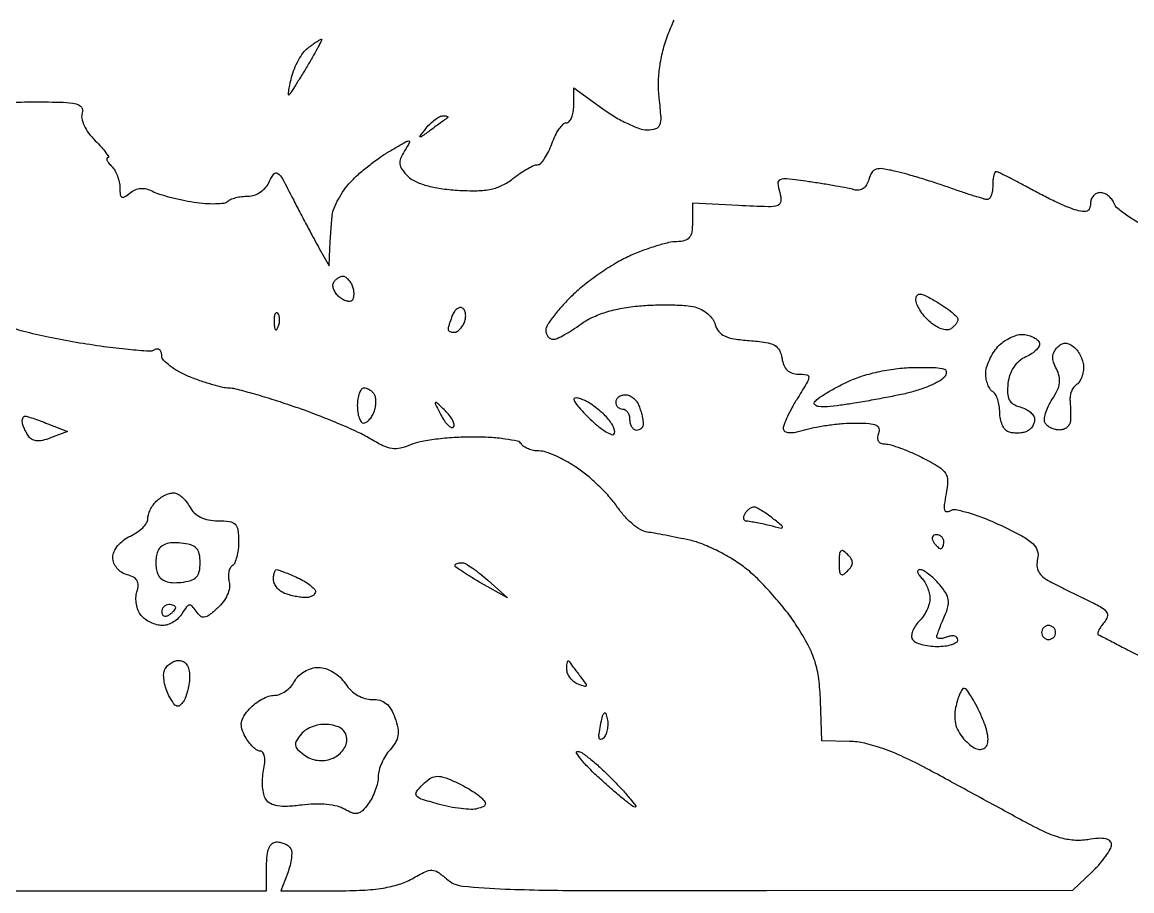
# Model space of a CAD drawing. Extents: x 0 to 102, y 0 to 135.
# Drawn here: x 51.44 to 64.88, y 0 to 10.53 of the extents above; entities that cross this region are included whole.
import ezdxf

# ---------------------------------------------------------------- set-up
doc = ezdxf.new("R2010")
doc.units = 0
doc.header["$MEASUREMENT"] = 0

msp = doc.modelspace()

# ---------------------------------------------------------------- linework, layer by layer
for points in [[(51.276015, 9.552944, -0.01132), (51.578794, 9.5598, -0.005988), (51.932047, 9.555569, -0.049186), (52.091662, 9.535959, -0.177927), (52.156529, 9.494134, -0.258628), (52.165804, 9.428202, 0.138459), (52.15965, 9.360942, 0.062272), (52.186794, 9.275709, 0.051637), (52.242312, 9.182221, 0.0366), (52.322107, 9.089802, -0.012599), (52.397615, 9.01039, -0.025749), (52.451895, 8.943748, -0.036277), (52.481575, 8.896356, -0.565211), (52.473535, 8.883, 0.353477), (52.462033, 8.873708, 0.160956), (52.464248, 8.853178, 0.064003), (52.484473, 8.820518, 0.025782), (52.51968, 8.78148, -0.065626), (52.558576, 8.730772, -0.039109), (52.591379, 8.662006, -0.038496), (52.613747, 8.587036, -0.053301), (52.6212, 8.517321, 0.026654), (52.625615, 8.434559, 0.253633), (52.645037, 8.406375, 0.267892), (52.678333, 8.408137, 0.029099), (52.742692, 8.455512, -0.069094), (52.805407, 8.494374, -0.084474), (52.872196, 8.511303, -0.081005), (52.943032, 8.505484, -0.057848), (53.017642, 8.477469, 0.041432), (53.099695, 8.443555, 0.012898), (53.227816, 8.406251, 0.012796), (53.373705, 8.371793, 0.013776), (53.517632, 8.345781, 0.018825), (53.654938, 8.330115, 0.024825), (53.780865, 8.326799, 0.023691), (53.882953, 8.334028, 0.167179), (53.927126, 8.355332, -0.100319), (53.963736, 8.379353, -0.033037), (54.025263, 8.399379, -0.031372), (54.098232, 8.413102, -0.030802), (54.172794, 8.4177, 0.083455), (54.25084, 8.430818, 0.068289), (54.326406, 8.469147, 0.066558), (54.390595, 8.527605, 0.071477), (54.435358, 8.599566, -0.062499), (54.487744, 8.687239, -0.409008), (54.533762, 8.693296, -0.107711), (54.58996, 8.62799, -0.00595), (54.716117, 8.388066, 0.002065), (54.80182, 8.221956, 0.001781), (54.893207, 8.048123, 0.001793), (54.977222, 7.891048, 0.005197), (55.036861, 7.7832), (55.156706, 7.5717), (55.165003, 7.7832, -0.005188), (55.169711, 7.87806, -0.003273), (55.177079, 7.988694, -0.003285), (55.185752, 8.09738, -0.006032), (55.194464, 8.185753, -0.067566), (55.21655, 8.273995, -0.02995), (55.267796, 8.382833, -0.028967), (55.336751, 8.493343, -0.034617), (55.414387, 8.588376, -0.024189), (55.510544, 8.681289, -0.013213), (55.636699, 8.786142, -0.013141), (55.770801, 8.886141, -0.020356), (55.892087, 8.964525, -0.00221), (56.083145, 9.076116, -0.130949), (56.121573, 9.086495, -0.57575), (56.13113, 9.070159, -0.010706), (56.068618, 8.96512, 0.0435), (56.022288, 8.874206, 0.129077), (56.013452, 8.805351, 0.125066), (56.03951, 8.739721, 0.039672), (56.108366, 8.658977, 0.090318), (56.197204, 8.597512, 0.03752), (56.334788, 8.547274, 0.032116), (56.5083, 8.510131, 0.021678), (56.709715, 8.489245, 0.018172), (56.948747, 8.483594, 0.048401), (57.118186, 8.50221, 0.062645), (57.253984, 8.548919, 0.052575), (57.382947, 8.630036, -0.017484), (57.471063, 8.694492, -0.020643), (57.558827, 8.748943, -0.019998), (57.635708, 8.788387, -0.10894), (57.681118, 8.7984, 0.204311), (57.719317, 8.814689, 0.041878), (57.766524, 8.872954, 0.037809), (57.813689, 8.955014, 0.027668), (57.853723, 9.0522, -0.029269), (57.894118, 9.149378, -0.039463), (57.942353, 9.231446, -0.044284), (57.991056, 9.289416, -0.198429), (58.031199, 9.306, 0.21881), (58.065256, 9.321653, 0.078087), (58.094056, 9.368284, 0.059373), (58.113683, 9.436845, 0.040073), (58.1202, 9.518031), (58.1202, 9.730061), (58.471293, 9.475731, 0.022945), (58.61954, 9.378386, 0.023662), (58.7746, 9.29611, 0.024226), (58.915135, 9.238001, 0.08612), (59.010801, 9.2214, 0.069319), (59.114552, 9.235853, 0.236787), (59.163341, 9.280567, 0.108936), (59.177149, 9.373866, 0.010539), (59.156194, 9.603093, -0.031732), (59.14691, 9.793175, -0.030206), (59.161414, 9.9861, -0.029599), (59.199568, 10.179669, -0.027761), (59.260925, 10.371674, -0.014933), (59.335401, 10.550475, -0.064411)], [(64.987483, 8.081247, -0.022434), (64.832389, 8.177018, -0.021564), (64.711612, 8.267163, -0.130761), (64.666236, 8.329863, 0.072445), (64.638339, 8.379613, 0.063942), (64.596349, 8.421772, 0.066862), (64.547233, 8.450298, 0.098477), (64.498449, 8.46, 0.11175), (64.453492, 8.449825, 0.100103), (64.415218, 8.421048, 0.094513), (64.389542, 8.378029, 0.087631), (64.3806, 8.327399, -0.09194), (64.369665, 8.268435, -0.211743), (64.338483, 8.237169, -0.135912), (64.282402, 8.231584, -0.032301), (64.19025, 8.253696, -0.026669), (64.093063, 8.289547, -0.008024), (63.949316, 8.35422, -0.008017), (63.790116, 8.432078, -0.008622), (63.637348, 8.513197, 0.004278), (63.495575, 8.590064, 0.006315), (63.369752, 8.654873, 0.003155), (63.262331, 8.707653, 0.113075), (63.235498, 8.7138, 0.305186), (63.220251, 8.703538, 0.039459), (63.207744, 8.664097, 0.035169), (63.199042, 8.609448, 0.021903), (63.1962, 8.5446, -0.03571), (63.191572, 8.479884, -0.054654), (63.177562, 8.425464, -0.072148), (63.157066, 8.388409, -0.239668), (63.13275, 8.376631, -0.065831), (63.091469, 8.382907, -0.004357), (62.976108, 8.417465, -0.006241), (62.839045, 8.461711, -0.004622), (62.6886, 8.513913, 0.006671), (62.522034, 8.570944, 0.004914), (62.336121, 8.629824, 0.004967), (62.15919, 8.682036, 0.01105), (62.023271, 8.717455, 0.019002), (61.865725, 8.748543, 0.111855), (61.782219, 8.743027, 0.185816), (61.730964, 8.70356, 0.072976), (61.695533, 8.620101, -0.067265), (61.668289, 8.553842, -0.110735), (61.627394, 8.509502, -0.124196), (61.575127, 8.489943, -0.098556), (61.514863, 8.495109, 0.021873), (61.436804, 8.514066, 0.004455), (61.296967, 8.540323, 0.004687), (61.133716, 8.567896, 0.004381), (60.966263, 8.593065, 0.006211), (60.702293, 8.627039, 0.117796), (60.620191, 8.617229, 0.341344), (60.592329, 8.572737, 0.052277), (60.614819, 8.463406, -0.084687), (60.629756, 8.356138, -0.317964), (60.591065, 8.304852, -0.08561), (60.477822, 8.289129, -0.004645), (60.116229, 8.304372), (59.558045, 8.3331), (59.558223, 8.10045, -0.036821), (59.549622, 7.982593, -0.134533), (59.519757, 7.91461, -0.161374), (59.46308, 7.878327, -0.059991), (59.36805, 7.865942, 0.055484), (59.269755, 7.854028, 0.016007), (59.121785, 7.814113, 0.01589), (58.956718, 7.758077, 0.016311), (58.797, 7.692113, 0.028407), (58.628245, 7.604025, 0.01629), (58.434938, 7.479996, 0.016237), (58.248154, 7.342226, 0.025922), (58.09905, 7.211502, 0.016425), (57.977566, 7.085288, 0.02117), (57.874992, 6.961291, 0.019533), (57.799372, 6.853032, 0.143643), (57.7818, 6.793131, 0.078734), (57.788442, 6.751214, 0.090695), (57.807658, 6.715633, 0.100779), (57.836254, 6.691846, 0.123867), (57.869826, 6.6834, 0.107579), (57.918378, 6.693969, 0.017683), (58.004772, 6.737207, 0.018742), (58.104296, 6.796443, 0.015573), (58.205605, 6.866572, -0.050738), (58.340608, 6.946628, -0.033004), (58.509936, 7.011891, -0.030065), (58.704899, 7.05997, -0.024738), (58.917372, 7.088224, -0.013006), (59.11008, 7.099168, -0.012553), (59.305388, 7.100265, -0.01257), (59.477298, 7.092587, -0.044062), (59.586684, 7.075177, -0.063501), (59.668404, 7.043223, -0.05429), (59.744336, 6.990375, -0.056799), (59.803471, 6.925716, -0.093157), (59.83508, 6.858845, 0.11019), (59.876398, 6.778555, 0.110785), (59.947855, 6.723627, 0.069958), (60.063503, 6.688486, 0.020922), (60.247039, 6.667569, -0.018069), (60.44587, 6.646058, -0.089525), (60.552161, 6.610542, -0.149576), (60.611366, 6.549825, -0.083887), (60.642934, 6.45075, 0.06309), (60.6655, 6.368281, 0.102884), (60.706195, 6.308561, 0.110709), (60.764902, 6.272802, 0.081822), (60.840184, 6.2604, -0.035237), (60.941856, 6.253226, -0.379419), (60.96648, 6.224265, -0.129079), (60.950228, 6.167184, -0.004862), (60.8343, 5.975464, 0.012929), (60.766875, 5.859784, 0.015656), (60.709929, 5.747832, 0.01432), (60.668057, 5.651652, 0.095784), (60.6582, 5.60067, 0.259981), (60.677028, 5.566907, 0.128889), (60.725411, 5.552098, 0.061458), (60.808923, 5.558969, 0.018612), (60.932591, 5.589506, -0.024303), (61.06115, 5.619702, -0.012992), (61.222396, 5.645084, -0.012906), (61.388707, 5.662499, -0.019634), (61.533843, 5.6682, -0.015662), (61.69913, 5.663021, -0.091595), (61.783134, 5.64199, -0.231185), (61.81603, 5.602002, -0.151244), (61.812006, 5.5413, 0.075903), (61.800556, 5.488839, 0.156188), (61.810703, 5.448511, 0.166478), (61.841691, 5.423221, 0.088875), (61.890925, 5.4144, -0.073392), (61.960597, 5.404118, -0.015063), (62.078813, 5.364527, -0.015551), (62.214568, 5.309613, -0.014066), (62.351339, 5.244619, -0.01767), (62.545008, 5.13703, -0.115115), (62.62432, 5.059872, -0.153747), (62.649704, 4.966272, -0.039301), (62.630863, 4.808464, 0.014323), (62.608907, 4.679595, 0.096254), (62.612252, 4.6151, 0.333571), (62.63743, 4.594608, 0.149291), (62.681181, 4.606115, -0.187745), (62.749072, 4.618638, -0.022703), (62.899617, 4.582727, -0.024162), (63.083114, 4.520311, -0.0168), (63.283935, 4.433079, -0.011107), (63.549554, 4.299623, -0.061378), (63.680423, 4.208075, -0.131205), (63.736232, 4.122308, -0.14113), (63.739775, 4.02266, 0.07625), (63.731914, 3.938077, 0.111121), (63.752593, 3.866401, 0.098077), (63.80461, 3.804359, 0.049374), (63.890477, 3.748241, 0.003257), (63.984626, 3.69998, 0.001417), (64.110326, 3.637022, 0.001402), (64.244302, 3.570861, 0.001866), (64.366442, 3.511535, -0.016919), (64.514987, 3.433772, -0.114132), (64.575749, 3.377913, -0.234112), (64.583734, 3.321337, -0.093516), (64.544736, 3.250999, 0.022138), (64.50739, 3.201714, 0.037587), (64.481289, 3.157071, 0.045851), (64.468031, 3.122089, 0.339894), (64.474294, 3.106617, 0.012147), (64.499392, 3.092692, 0.0002), (64.641424, 3.01841, 0.000518), (64.806772, 2.932237, 0.000344), (64.996619, 2.833712, -0.018723)], [(49.666928, 0.003825, 0.001107), (51.3945, 0), (54.3978, 0), (54.3978, 0.2961, -0.026079), (54.404732, 0.428923, -0.071689), (54.427658, 0.519679, -0.120165), (54.466242, 0.572627, -0.177291), (54.519707, 0.5922, -0.057092), (54.569891, 0.586451, -0.050055), (54.619874, 0.569434, -0.05282), (54.66227, 0.544382, -0.094774), (54.689512, 0.514699, -0.133964), (54.702572, 0.470489, -0.034828), (54.698926, 0.395751, -0.032853), (54.682586, 0.307972, -0.028405), (54.654299, 0.218599), (54.571188, 0), (55.239038, 0, 0.01246), (55.56277, 0.008068, 0.026776), (55.810984, 0.033819, 0.034685), (56.005599, 0.078619, 0.056416), (56.161064, 0.145877, -0.015655), (56.319258, 0.230198, -0.11572), (56.401943, 0.249383, -0.151544), (56.47406, 0.22682, -0.032898), (56.577546, 0.144868, 0.159911), (56.774324, 0.057363, 0.016163), (57.292379, 0.021577, 0.00864), (58.217682, 0.003658, 0.000843), (60.453789, 0.002767), (64.167725, 0.007553), (64.401062, 0.231104, 0.021706), (64.490389, 0.324448, 0.025892), (64.565857, 0.420053, 0.026041), (64.620065, 0.505679, 0.128785), (64.6344, 0.560409, 0.210709), (64.615218, 0.603906, 0.134844), (64.565251, 0.629416, 0.069665), (64.478266, 0.635066, 0.021663), (64.347903, 0.61967, -0.058883), (64.179329, 0.612376, -0.054671), (64.009231, 0.643965, -0.038916), (63.805415, 0.723169, -0.013284), (63.523053, 0.868382, 0.000537), (63.274297, 1.004439, 0.000293), (62.968883, 1.170827, 0.000292), (62.658346, 1.339533, 0.000465), (62.3925, 1.48344, 0.015855), (62.116608, 1.621339, 0.023321), (61.865483, 1.72315, 0.026954), (61.644547, 1.787794, 0.051971), (61.4619, 1.811097), (61.1235, 1.8189), (61.108811, 2.30471, 0.023694), (61.088255, 2.569057, 0.045286), (61.042755, 2.77692, 0.04473), (60.96014, 2.974854, 0.02254), (60.823276, 3.208508, 0.02241), (60.694865, 3.388467, 0.014776), (60.532206, 3.5839, 0.014879), (60.362376, 3.76495, 0.027672), (60.212738, 3.899479, 0.03047), (60.05728, 4.009531, 0.021524), (59.870701, 4.114402, 0.021812), (59.682956, 4.199464, 0.042129), (59.525373, 4.247793, 0.003194), (59.379855, 4.27835, 0.002954), (59.230126, 4.307874, 0.002948), (59.096506, 4.332587, 0.009862), (59.0085, 4.346543, -0.10302), (58.930697, 4.374315, -0.037112), (58.834728, 4.44317, -0.034905), (58.737726, 4.536543, -0.034787), (58.654537, 4.642601, 0.032323), (58.561828, 4.762003, 0.017793), (58.434324, 4.896041, 0.017675), (58.294769, 5.023325, 0.026974), (58.16433, 5.12252, 0.021932), (58.035614, 5.201857, 0.02248), (57.901478, 5.268911, 0.022932), (57.78029, 5.316301, 0.081907), (57.698436, 5.3298, -0.047921), (57.633182, 5.336068, -0.046775), (57.569759, 5.354651, -0.050637), (57.517269, 5.381958, -0.109521), (57.4857, 5.4144, 0.204227), (57.438606, 5.447618, 0.017436), (57.289876, 5.474149, 0.020838), (57.103515, 5.492845, 0.01458), (56.892488, 5.499, 0.015751), (56.670048, 5.491991, 0.015856), (56.448989, 5.470992, 0.015869), (56.257881, 5.440514, 0.059479), (56.142302, 5.403655, -0.050739), (56.021894, 5.362932, -0.094395), (55.919273, 5.359183, -0.075197), (55.80741, 5.394011, -0.023184), (55.651871, 5.478639, 0.02812), (55.500925, 5.55885, 0.008442), (55.262735, 5.663887, 0.008434), (54.990972, 5.772931, 0.009052), (54.72199, 5.870084, 0.005732), (54.463902, 5.954765, 0.007406), (54.225025, 6.026247, 0.00578), (54.024003, 6.08067, 0.063292), (53.941152, 6.0912, -0.05764), (53.869089, 6.099535, -0.012567), (53.747929, 6.131175, -0.012934), (53.608814, 6.175191, -0.012077), (53.468912, 6.227286, -0.02905), (53.338693, 6.288383, -0.038435), (53.228708, 6.359442, -0.042624), (53.150939, 6.429833, -0.189718), (53.1288, 6.486079, 0.075785), (53.122262, 6.528965, 0.152929), (53.102981, 6.556784, 0.186878), (53.074341, 6.565384, 0.119516), (53.040907, 6.554465, -0.157045), (52.974651, 6.538108, -0.006358), (52.725472, 6.558646, -0.010599), (52.427363, 6.593427, -0.007256), (52.090509, 6.644977, -0.009735), (51.753848, 6.708273, -0.013641), (51.456117, 6.778798, -0.009913), (51.213616, 6.84845, -0.150137)]]:
    msp.add_lwpolyline(points, format="xyb")
for points in [[(55.06035, 10.318509, -0.58692), (55.066014, 10.310317, -0.00522), (55.024115, 10.227217, -0.010255), (54.968796, 10.125461, -0.005745), (54.897609, 10.00395, -0.001961), (54.822015, 9.87936, -0.002662), (54.752732, 9.767518, -0.001774), (54.693764, 9.674184, -0.029749), (54.672332, 9.644573, -0.701393), (54.663905, 9.64754, -0.035981), (54.666539, 9.689324, -0.018989), (54.679143, 9.761505, -0.008333), (54.701037, 9.856073, -0.035199), (54.735088, 9.960733, -0.030055), (54.785038, 10.065471, -0.031175), (54.842342, 10.155381, -0.07151), (54.898263, 10.212759, -0.0082), (54.951649, 10.252431, -0.01115), (55.001166, 10.286336, -0.008216), (55.043311, 10.312855, -0.112873)], [(56.537259, 9.3906, -0.025033), (56.568988, 9.38901, -0.081051), (56.589295, 9.383568, -0.280207), (56.594768, 9.375581, -0.262974), (56.59035, 9.366661, 0.006866), (56.568285, 9.35123, 0.000676), (56.515752, 9.313296, 0.000854), (56.453271, 9.267889, 0.000677), (56.3859, 9.218611, -0.001613), (56.274758, 9.137637, -0.268706), (56.260388, 9.136174, -0.484056), (56.257892, 9.146132, -0.002253), (56.332809, 9.24255, -0.033687), (56.383758, 9.299206, -0.036088), (56.440761, 9.34711, -0.038743), (56.495347, 9.380524, -0.118513)], [(55.324342, 7.4448, 0.089674), (55.29393, 7.439301, 0.053227), (55.260893, 7.422765, 0.051027), (55.230392, 7.39848, 0.060786), (55.207424, 7.369786, 0.151284), (55.198185, 7.334092, 0.08209), (55.207759, 7.289355, 0.069105), (55.234051, 7.242638, 0.056927), (55.273665, 7.20132, 0.045707), (55.320432, 7.16923, 0.062008), (55.367831, 7.149959, 0.077792), (55.408693, 7.145568, 0.186407), (55.436105, 7.157705, 0.133362), (55.45194, 7.185346, 0.057431), (55.45793, 7.22775, 0.051165), (55.454141, 7.277097, 0.046917), (55.44042, 7.326171, 0.048257), (55.417776, 7.37155, 0.053863), (55.387544, 7.409953, 0.061174), (55.354677, 7.43621, 0.138851)], [(62.5194, 7.135243, -0.016704), (62.616618, 7.073344, -0.023473), (62.698646, 7.011333, -0.021071), (62.759863, 6.955841, -0.200701), (62.7732, 6.923952, -0.114912), (62.766794, 6.896447, -0.049516), (62.746783, 6.864285, -0.045456), (62.717674, 6.832812, -0.045025), (62.683269, 6.807005, -0.164879), (62.637021, 6.796335, -0.062631), (62.571619, 6.811315, -0.05325), (62.498814, 6.847083, -0.043153), (62.429469, 6.899724, -0.035826), (62.366763, 6.965225, -0.035342), (62.313737, 7.039291, -0.037555), (62.276938, 7.11074, -0.100468), (62.2656, 7.166595, -0.150099), (62.280474, 7.215027, -0.281544), (62.316464, 7.231357, -0.090453), (62.386129, 7.209553, -0.012456)], [(54.533513, 6.998887, 0.296942), (54.514997, 7.002797, 0.208169), (54.499376, 6.987354, 0.077125), (54.490009, 6.946747, 0.028489), (54.489079, 6.88785, 0.018894), (54.494074, 6.824711, 0.168741), (54.50603, 6.800028, 0.470617), (54.521448, 6.801487, 0.054073), (54.540191, 6.836737, 0.051402), (54.553392, 6.883003, 0.05415), (54.556558, 6.930172, 0.060344), (54.549861, 6.971229, 0.126455)], [(56.77177, 7.060905, 0.178492), (56.740309, 7.067292, 0.118453), (56.705862, 7.053183, 0.087957), (56.673465, 7.019823, 0.057286), (56.648565, 6.972095, 0.008128), (56.628974, 6.918451, 0.009863), (56.61243, 6.867535, 0.008608), (56.600142, 6.824355, 0.065096), (56.5974, 6.803381, 0.2014), (56.603076, 6.789861, 0.084664), (56.619592, 6.778393, 0.064741), (56.64403, 6.770601, 0.044875), (56.672949, 6.768, 0.136521), (56.705355, 6.777016, 0.061742), (56.740304, 6.804481, 0.054508), (56.772321, 6.844686, 0.049338), (56.796154, 6.892191, 0.059372), (56.809008, 6.942996, 0.068289), (56.808649, 6.992979, 0.079038), (56.795725, 7.03457, 0.140461)], [(63.570273, 6.741783, -0.046708), (63.634547, 6.729292, -0.051153), (63.693344, 6.705293, -0.057491), (63.738481, 6.674108, -0.134314), (63.760941, 6.640148, -0.201417), (63.757816, 6.601284, -0.072046), (63.724774, 6.555155, -0.057158), (63.669291, 6.509253, -0.040913), (63.598367, 6.470948, 0.073039), (63.5167, 6.419833, 0.067943), (63.450852, 6.346261, 0.064558), (63.404551, 6.254073, 0.055665), (63.380324, 6.148358, 0.036764), (63.375461, 6.028604, 0.11208), (63.395953, 5.950358, 0.139389), (63.444873, 5.898511, 0.070532), (63.528374, 5.863541, -0.054231), (63.595466, 5.83797, -0.061953), (63.652268, 5.799422, -0.071522), (63.690818, 5.754391, -0.14225), (63.7038, 5.709684, -0.088797), (63.69589, 5.665498, -0.067547), (63.672736, 5.621998, -0.066757), (63.638473, 5.585758, -0.082117), (63.59805, 5.562813, -0.052198), (63.549842, 5.550602, -0.033595), (63.4923, 5.546184, -0.033616), (63.434756, 5.549511, -0.052716), (63.38655, 5.560812, -0.140891), (63.34604, 5.589462, -0.063729), (63.311864, 5.645455, -0.055779), (63.288643, 5.718125, -0.0495), (63.2808, 5.797157, 0.038918), (63.27455, 5.877339, 0.042177), (63.255949, 5.953383, 0.046287), (63.228715, 6.01491, 0.127689), (63.1962, 6.0489, -0.111412), (63.163751, 6.080712, -0.050262), (63.136451, 6.134063, -0.046318), (63.117867, 6.198702, -0.046881), (63.1116, 6.265393, -0.070454), (63.122181, 6.340115, -0.035579), (63.15509, 6.429578, -0.034464), (63.202983, 6.518829, -0.043156), (63.25965, 6.593733, -0.052882), (63.328322, 6.655338, -0.045223), (63.411966, 6.704927, -0.047436), (63.497247, 6.736055, -0.088676)], [(64.184007, 6.586428, -0.068588), (64.226888, 6.539571, -0.044566), (64.263102, 6.475592, -0.044191), (64.287763, 6.405358, -0.062419), (64.296, 6.339634, -0.052099), (64.289427, 6.276721, -0.048431), (64.26996, 6.214885, -0.051865), (64.241324, 6.163136, -0.102398), (64.207352, 6.130998, 0.103752), (64.174434, 6.09969, 0.059505), (64.148795, 6.051016, 0.055675), (64.133815, 5.993483, 0.060393), (64.132494, 5.935655, -0.011814), (64.137067, 5.874113, -0.008528), (64.139372, 5.805324, -0.008621), (64.139319, 5.739824, -0.018456), (64.136542, 5.68935, -0.110442), (64.12353, 5.648987, -0.090802), (64.093852, 5.614664, -0.085694), (64.052191, 5.591592, -0.083894), (64.004893, 5.5836, -0.060276), (63.954493, 5.589698, -0.050904), (63.903871, 5.607749, -0.053184), (63.860562, 5.634333, -0.090353), (63.832177, 5.66581, -0.166223), (63.821766, 5.71148, -0.045379), (63.836369, 5.785035, -0.040652), (63.869313, 5.870492, -0.032721), (63.917797, 5.956237, 0.034715), (63.978217, 6.064092, 0.077041), (64.004859, 6.154207, 0.091151), (64.000812, 6.238233, 0.065462), (63.967572, 6.326367, -0.043545), (63.933665, 6.405599, -0.088192), (63.924137, 6.472538, -0.105183), (63.938652, 6.530809, -0.083109), (63.976467, 6.583827, -0.063987), (64.027377, 6.623143, -0.130042), (64.075747, 6.636591, -0.12296), (64.126284, 6.624643, -0.054022)], [(62.254809, 6.341911, -0.007367), (62.504349, 6.33993, -0.073586), (62.607008, 6.322353, -0.338904), (62.633124, 6.284244, -0.161383), (62.610169, 6.225533, -0.097931), (62.546604, 6.173832, -0.023657), (62.423332, 6.115755, -0.023378), (62.272864, 6.061471, -0.021339), (62.11336, 6.019583, -0.005737), (61.93453, 5.982835, -0.003622), (61.725066, 5.943862, -0.003636), (61.518598, 5.90854, -0.006681), (61.349924, 5.883255, -0.01396), (61.19273, 5.866288, -0.049027), (61.091075, 5.868156, -0.135243), (61.043451, 5.887465, -0.385079), (61.037521, 5.919768, -0.101556), (61.077962, 5.962661, -0.014482), (61.179409, 6.029623, -0.015974), (61.305875, 6.102456, -0.013013), (61.445597, 6.172474, -0.035008), (61.619836, 6.239761, -0.02304), (61.828025, 6.29347, -0.022552), (62.047121, 6.329121, -0.02736)], [(55.577207, 6.0912, 0.236101), (55.546691, 6.07594, 0.070965), (55.520985, 6.029072, 0.054247), (55.50341, 5.960703, 0.035819), (55.4976, 5.8797, 0.033947), (55.503107, 5.798688, 0.051882), (55.519792, 5.730328, 0.06743), (55.54416, 5.683263, 0.244294), (55.573149, 5.6682, 0.14484), (55.605828, 5.677869, 0.059609), (55.64167, 5.70772, 0.052194), (55.67498, 5.751265, 0.045603), (55.700323, 5.802734, 0.044889), (55.716557, 5.8599, 0.041972), (55.722811, 5.920358, 0.044764), (55.718956, 5.975119, 0.098775), (55.704382, 6.014234, 0.066254), (55.680285, 6.043677, 0.052137), (55.647403, 6.068591, 0.053446), (55.611178, 6.085532, 0.082851)], [(56.561332, 5.818264, 0.002294), (56.45817, 5.915896, 0.404836), (56.44441, 5.915675, 0.323466), (56.441931, 5.900284, 0.001975), (56.509772, 5.766704, 0.029819), (56.552334, 5.69464, 0.05386), (56.596487, 5.642298, 0.082345), (56.635351, 5.615816, 0.314606), (56.662669, 5.620669, 0.253633), (56.671619, 5.650813, 0.066521), (56.654169, 5.699981, 0.05091), (56.616151, 5.758569, 0.032763)], [(58.275208, 5.929595, 0.027095), (58.215722, 5.957398, 0.053902), (58.165734, 5.971521, 0.093776), (58.132424, 5.970876, 0.354983), (58.1202, 5.955828, 0.162379), (58.130958, 5.923575, 0.014411), (58.185094, 5.855624, 0.017637), (58.256497, 5.776921, 0.012828), (58.341114, 5.694366, 0.019852), (58.429034, 5.619146, 0.031714), (58.510337, 5.562972, 0.033259), (58.576807, 5.528813, 0.307587), (58.60697, 5.53457, 0.225716), (58.616439, 5.56122, 0.062859), (58.606148, 5.605544, 0.050276), (58.580226, 5.658641, 0.034539), (58.541063, 5.713074, 0.030469), (58.487404, 5.770255, 0.018191), (58.417244, 5.831772, 0.018177), (58.342624, 5.888161, 0.029854)], [(58.745649, 6.0066, 0.070083), (58.700609, 6.000256, 0.085896), (58.662418, 5.981749, 0.100138), (58.636884, 5.954261, 0.138107), (58.6278, 5.922, 0.099038), (58.634259, 5.889713, 0.097945), (58.652651, 5.862251, 0.097945), (58.680113, 5.843859, 0.099038), (58.7124, 5.8374, -0.148195), (58.744663, 5.827623, -0.098894), (58.772149, 5.800123, -0.082425), (58.790681, 5.759014, -0.064853), (58.797, 5.7105, 0.064853), (58.803319, 5.661986, 0.082425), (58.821851, 5.620877, 0.098894), (58.849337, 5.593377, 0.148195), (58.8816, 5.5836, 0.090658), (58.913898, 5.589505, 0.095575), (58.941349, 5.606419, 0.099646), (58.959717, 5.631644, 0.108102), (58.9662, 5.661281, 0.04425), (58.962748, 5.700209, 0.015326), (58.951116, 5.755452, 0.015089), (58.934507, 5.815849, 0.016969), (58.914849, 5.872781, 0.070559), (58.886414, 5.92394, 0.063449), (58.843964, 5.967291, 0.066819), (58.794538, 5.996632, 0.100912)], [(51.473593, 5.7528, -0.077502), (51.497804, 5.749024, -0.004448), (51.569536, 5.725389, -0.006697), (51.654635, 5.695232, -0.004864), (51.748543, 5.659488), (51.9867, 5.566175), (51.781828, 5.487642, -0.033443), (51.683075, 5.457181, -0.085464), (51.608598, 5.452571, -0.118879), (51.55202, 5.472926, -0.106239), (51.508174, 5.517504, -0.022769), (51.481751, 5.563662, -0.021796), (51.459215, 5.612697, -0.022337), (51.443182, 5.657659, -0.069477), (51.438095, 5.68935, -0.056128), (51.440328, 5.713621, -0.076702), (51.447988, 5.734162, -0.097024), (51.459659, 5.74792, -0.170073)], [(53.269643, 4.8222, -0.125058), (53.317157, 4.810127, -0.052695), (53.371815, 4.772498, -0.047675), (53.424634, 4.71773, -0.045183), (53.4672, 4.653, 0.079252), (53.522525, 4.580158, 0.075869), (53.598534, 4.526853, 0.068003), (53.694497, 4.494587, 0.047175), (53.808577, 4.4838, -0.031475), (53.94861, 4.474976, -0.165359), (54.016929, 4.44167, -0.166752), (54.050469, 4.373798, -0.032138), (54.0594, 4.234993, -0.028508), (54.053767, 4.13627, -0.034829), (54.036882, 4.045356, -0.037368), (54.012352, 3.973261, -0.15486), (53.982742, 3.938809, 0.141901), (53.956297, 3.909571, 0.067301), (53.940225, 3.860906, 0.058578), (53.936206, 3.801524, 0.051625), (53.945648, 3.740139, -0.109171), (53.948371, 3.669091, -0.060191), (53.92261, 3.585642, -0.054201), (53.873274, 3.501044, -0.049786), (53.805641, 3.426337, -0.018791), (53.703552, 3.3407, -0.128686), (53.643741, 3.315098, -0.220199), (53.595758, 3.329156, -0.068118), (53.545087, 3.387364, 0.035949), (53.497558, 3.44961, 0.253077), (53.462981, 3.462273, 0.202651), (53.428074, 3.441131, 0.023446), (53.376848, 3.36285, -0.068718), (53.332002, 3.306219, -0.053692), (53.269799, 3.25829, -0.054848), (53.200569, 3.225728, -0.082703), (53.134955, 3.2148, -0.067236), (53.068276, 3.223807, -0.04452), (52.995795, 3.250884, -0.044304), (52.928759, 3.290618, -0.063703), (52.878369, 3.33764, -0.077564), (52.843164, 3.396652, -0.05225), (52.821544, 3.472211, -0.051587), (52.815862, 3.551889, -0.068971), (52.828083, 3.623253, 0.063298), (52.84238, 3.70142, 0.145561), (52.828613, 3.759019, 0.140933), (52.785161, 3.800906, 0.057882), (52.708172, 3.830892, -0.079679), (52.64107, 3.860441, -0.077206), (52.585741, 3.90975, -0.07952), (52.549231, 3.972055, -0.093104), (52.5366, 4.0393, -0.10736), (52.551954, 4.109985, -0.063904), (52.597565, 4.183478, -0.058416), (52.665776, 4.249756, -0.05676), (52.7481, 4.299207, 0.04062), (52.829027, 4.344338, 0.046915), (52.897472, 4.400104, 0.052999), (52.944722, 4.457652, 0.146423), (52.9596, 4.507366, -0.072457), (52.966909, 4.557536, -0.038738), (52.989421, 4.616142, -0.037579), (53.022264, 4.673594, -0.047775), (53.06112, 4.72068, -0.045954), (53.107857, 4.759534, -0.037176), (53.164251, 4.792378, -0.038498), (53.221325, 4.814918, -0.074929)], [(60.303643, 4.650309, 0.118577), (60.277475, 4.645275, 0.05273), (60.246999, 4.627358, 0.048082), (60.217233, 4.600564, 0.047086), (60.1929, 4.5684, 0.059932), (60.177845, 4.535905, 0.125746), (60.176078, 4.508312, 0.187231), (60.187426, 4.490067, 0.158133), (60.209057, 4.482645, -0.035941), (60.24801, 4.47918, -0.006524), (60.319523, 4.466637, -0.006996), (60.403008, 4.449656, -0.006292), (60.489, 4.429772, 0.002954), (60.633024, 4.395455, 0.344702), (60.649406, 4.403085, 0.352923), (60.645727, 4.420553, 0.003013), (60.5313, 4.512837, 0.014566), (60.462234, 4.564639, 0.017788), (60.394631, 4.608817, 0.016471), (60.335977, 4.64165, 0.108265)], [(62.514407, 4.3146, 0.108972), (62.484379, 4.307977, 0.182303), (62.466491, 4.289749, 0.161196), (62.463859, 4.262326, 0.082592), (62.4771, 4.23, 0.029505), (62.499857, 4.197617, 0.035638), (62.524986, 4.170251, 0.038439), (62.548865, 4.150945, 0.151918), (62.566693, 4.1454, 0.210953), (62.580959, 4.151699, 0.081139), (62.593041, 4.170251, 0.061769), (62.601264, 4.197611, 0.042167), (62.604, 4.23, 0.105053), (62.597142, 4.26228, 0.099167), (62.577682, 4.289749, 0.09642), (62.548607, 4.30816, 0.093332)], [(53.360969, 4.214516, 0.04167), (53.257149, 4.217759, 0.076244), (53.174397, 4.200617, 0.097266), (53.114287, 4.163733, 0.115533), (53.076968, 4.108766, 0.055611), (53.061193, 4.048324, 0.036064), (53.055984, 3.9762, 0.036064), (53.061193, 3.904076, 0.055611), (53.076968, 3.843634, 0.115533), (53.114287, 3.788667, 0.097266), (53.174397, 3.751783, 0.076244), (53.257149, 3.734641, 0.04167), (53.360969, 3.737884, 0.041038), (53.478602, 3.761307, 0.130182), (53.546955, 3.802048, 0.142061), (53.582794, 3.86889, 0.052532), (53.5941, 3.9762, 0.052532), (53.582794, 4.08351, 0.142061), (53.546955, 4.150352, 0.130182), (53.478602, 4.191093, 0.041038)], [(61.43652, 4.07772, 0.051663), (61.38586, 4.118868, 0.354955), (61.35615, 4.11579, 0.180052), (61.338695, 4.077642, 0.018208), (61.335, 3.9762, 0.018208), (61.338695, 3.874758, 0.180052), (61.35615, 3.83661, 0.354955), (61.38586, 3.833532, 0.051663), (61.43652, 3.87468, 0.049631), (61.481746, 3.929902, 0.147822), (61.49574, 3.9762, 0.147822), (61.481746, 4.022498, 0.049631)], [(56.761882, 3.9762, -0.131003), (56.80616, 3.964396, -0.017951), (56.888026, 3.913418, -0.019613), (56.982395, 3.844314, -0.015438), (57.079132, 3.762474), (57.3165, 3.548749), (56.99925, 3.728531, -0.007572), (56.877656, 3.799891, -0.011748), (56.775192, 3.865473, -0.006099), (56.691912, 3.923066, -0.24301), (56.682, 3.942256, -0.216863), (56.687911, 3.955243, -0.078856), (56.705465, 3.966229, -0.059963), (56.731297, 3.973713, -0.040582)], [(54.520719, 3.8916, -0.086484), (54.545225, 3.887329, -0.006008), (54.61108, 3.86276, -0.008394), (54.68919, 3.831026, -0.006211), (54.774519, 3.79342, -0.025457), (54.857031, 3.750629, -0.034096), (54.926703, 3.703219, -0.036304), (54.97657, 3.657846, -0.192314), (54.99, 3.62422, -0.165304), (54.980791, 3.597128, -0.095549), (54.954756, 3.574062, -0.076564), (54.91591, 3.558473, -0.057264), (54.870019, 3.5532, -0.032815), (54.814463, 3.55685, -0.017107), (54.745973, 3.568284, -0.016939), (54.676209, 3.584878, -0.024761), (54.616219, 3.604551, -0.070559), (54.56506, 3.632986, -0.063449), (54.521709, 3.675436, -0.066819), (54.492368, 3.724862, -0.100912), (54.4824, 3.773751, -0.030834), (54.485187, 3.818899, -0.047806), (54.493656, 3.856982, -0.061014), (54.505987, 3.88343, -0.258718)], [(62.314478, 3.8916, 0.197226), (62.292402, 3.882539, 0.248699), (62.28588, 3.861778, 0.111861), (62.299909, 3.829136, 0.03919), (62.33328, 3.79008, -0.06016), (62.37216, 3.74052, -0.039059), (62.404978, 3.675424, -0.038967), (62.427374, 3.605747, -0.05834), (62.4348, 3.542323, -0.072244), (62.425273, 3.47673, -0.038757), (62.395939, 3.400182, -0.037612), (62.35314, 3.325192, -0.047936), (62.302506, 3.263792, 0.049186), (62.2558, 3.206867, 0.059573), (62.22455, 3.145317, 0.070398), (62.212447, 3.0886, 0.157085), (62.222899, 3.046249, 0.145897), (62.259811, 3.013383, 0.040562), (62.333196, 2.986042, 0.037286), (62.425286, 2.967276, 0.031632), (62.524393, 2.961, 0.03124), (62.619709, 2.966961, 0.048348), (62.700113, 2.985071, 0.061889), (62.755883, 3.011448, 0.256779), (62.7732, 3.042945, 0.184534), (62.762838, 3.070066, 0.147206), (62.735923, 3.086514, 0.100118), (62.694891, 3.088842, 0.055937), (62.6463, 3.076194, -0.031111), (62.597632, 3.060914, -0.057954), (62.556677, 3.055717, -0.093505), (62.529252, 3.060595, -0.311613), (62.5194, 3.074868, -0.08034), (62.524059, 3.103676, -0.008413), (62.54677, 3.168395, -0.010254), (62.576894, 3.244962, -0.008047), (62.612576, 3.326737, 0.041794), (62.65301, 3.439611, 0.104874), (62.657486, 3.526492, 0.100994), (62.626274, 3.609709, 0.037009), (62.551474, 3.711417, 0.024345), (62.486339, 3.780391, 0.028831), (62.418217, 3.838671, 0.029701), (62.356215, 3.880245, 0.133606)], [(53.2134, 3.4686, 0.105053), (53.18112, 3.461742, 0.099167), (53.153651, 3.442282, 0.09642), (53.13524, 3.413207, 0.093332), (53.1288, 3.379007, 0.108972), (53.135423, 3.348979, 0.182303), (53.153651, 3.331091, 0.161196), (53.181074, 3.328459, 0.082592), (53.2134, 3.3417, 0.029505), (53.245783, 3.364457, 0.035638), (53.273149, 3.389586, 0.038439), (53.292455, 3.413465, 0.151918), (53.298, 3.431293, 0.210953), (53.291701, 3.445559, 0.081139), (53.273149, 3.457641, 0.061769), (53.245789, 3.465864, 0.042167)], [(63.873, 3.2148, 0.099038), (63.840713, 3.208341, 0.097945), (63.813251, 3.189949, 0.097945), (63.794859, 3.162487, 0.099038), (63.7884, 3.1302, 0.099038), (63.794859, 3.097913, 0.097945), (63.813251, 3.070451, 0.097945), (63.840713, 3.052059, 0.099038), (63.873, 3.0456, 0.099038), (63.905287, 3.052059, 0.097945), (63.932749, 3.070451, 0.097945), (63.951141, 3.097913, 0.099038), (63.9576, 3.1302, 0.099038), (63.951141, 3.162487, 0.097945), (63.932749, 3.189949, 0.097945), (63.905287, 3.208341, 0.099038)], [(53.337645, 2.7918, -0.129323), (53.390108, 2.778, -0.116378), (53.431445, 2.739787, -0.093327), (53.45756, 2.679174, -0.056939), (53.465905, 2.60145, -0.03297), (53.45997, 2.519982, -0.025537), (53.44319, 2.432594, -0.026137), (53.418982, 2.352358, -0.054871), (53.390398, 2.293921, -0.070781), (53.34835, 2.244591, -0.283646), (53.310944, 2.238138, -0.154074), (53.271068, 2.270895, -0.021493), (53.215979, 2.363981, -0.041077), (53.181046, 2.444512, -0.038321), (53.158766, 2.531555, -0.040653), (53.151276, 2.612112, -0.094747), (53.16193, 2.671511, -0.085123), (53.18926, 2.717495, -0.066202), (53.232587, 2.756465, -0.066103), (53.284668, 2.782808, -0.084266)], [(55.025547, 2.7072, -0.079717), (55.113499, 2.693088, -0.056047), (55.204762, 2.651213, -0.053759), (55.288423, 2.587671, -0.058511), (55.353957, 2.509379, 0.056581), (55.419866, 2.430022, 0.05822), (55.501303, 2.368323, 0.061621), (55.589999, 2.329882, 0.081285), (55.677307, 2.319029, -0.074489), (55.770664, 2.308703, -0.105248), (55.845073, 2.271038, -0.091776), (55.904547, 2.201766, -0.045553), (55.95355, 2.096412, -0.036502), (55.98745, 1.974563, -0.088126), (55.989554, 1.881385, -0.096296), (55.959669, 1.798284, -0.049627), (55.89373, 1.70905, 0.045634), (55.839248, 1.636536, 0.035049), (55.79321, 1.548767, 0.035978), (55.761628, 1.459795, 0.067392), (55.7514, 1.384258, -0.057225), (55.742671, 1.308238, -0.030781), (55.715637, 1.217708, -0.030217), (55.67627, 1.127664, -0.04137), (55.629652, 1.05252, -0.037732), (55.55904, 0.970927, -0.140285), (55.500088, 0.938473, -0.149384), (55.435128, 0.943165, -0.044735), (55.345109, 0.98755, 0.078809), (55.255596, 1.024365, 0.033782), (55.127724, 1.045706, 0.030872), (54.979035, 1.051076, 0.026934), (54.823793, 1.038712, -0.019951), (54.652871, 1.022695, -0.053349), (54.530861, 1.029175, -0.080318), (54.445476, 1.057465, -0.13053), (54.389387, 1.108662, -0.087972), (54.363639, 1.170268, -0.035891), (54.350148, 1.260367, -0.034109), (54.349268, 1.361612, -0.036906), (54.362372, 1.45935, 0.031109), (54.375989, 1.552695, 0.062764), (54.37282, 1.626853, 0.100076), (54.354389, 1.67472, 0.256341), (54.322898, 1.692, -0.146301), (54.282433, 1.704099, -0.046637), (54.232798, 1.74377, -0.041969), (54.182844, 1.800794, -0.036048), (54.140234, 1.868238, -0.047905), (54.09997, 1.964634, -0.113902), (54.09433, 2.041648, -0.106797), (54.123044, 2.11645, -0.039085), (54.192669, 2.206638, -0.045809), (54.260128, 2.268691, -0.039117), (54.341291, 2.321165, -0.04092), (54.423304, 2.357196, -0.083229), (54.492535, 2.3688, 0.094602), (54.557804, 2.381261, 0.057481), (54.62727, 2.418502, 0.054802), (54.690186, 2.47329, 0.063448), (54.7362, 2.538, -0.078028), (54.785957, 2.603842, -0.059765), (54.857962, 2.658414, -0.059246), (54.941575, 2.694834, -0.07324)], [(58.059539, 2.78475, 0.010475), (58.074784, 2.763284, 0.001203), (58.110206, 2.715796, 0.001451), (58.152646, 2.659525, 0.001182), (58.198405, 2.599513, -0.007142), (58.26421, 2.511044, -0.220455), (58.269293, 2.4848, -0.43305), (58.252642, 2.475469, -0.014961), (58.174466, 2.502815, -0.075796), (58.12138, 2.533049, -0.064713), (58.076392, 2.579209, -0.066826), (58.045965, 2.633626, -0.094374), (58.0356, 2.688051, -0.016936), (58.037239, 2.736416, -0.043764), (58.042632, 2.770885, -0.128922), (58.050579, 2.785464, -0.479814)], [(62.850036, 2.4534, 0.258421), (62.8251, 2.43959, 0.035263), (62.796102, 2.385059, 0.033288), (62.768516, 2.309884, 0.022184), (62.746629, 2.22075, 0.050141), (62.735552, 2.105995, 0.069984), (62.750299, 2.00408, 0.070662), (62.792414, 1.910911, 0.052313), (62.862726, 1.82219, 0.035134), (62.938736, 1.754731, 0.083522), (63.005244, 1.719344, 0.126464), (63.061827, 1.715336, 0.152293), (63.108839, 1.739999, 0.166627), (63.1363, 1.796105, 0.068077), (63.135355, 1.882106, 0.04796), (63.107164, 1.995936, 0.021738), (63.049853, 2.138559, 0.014066), (62.991029, 2.259194, 0.020926), (62.932291, 2.360915, 0.01689), (62.879209, 2.438623, 0.238823)], [(58.525781, 2.084864, -0.054376), (58.532434, 2.018712, -0.048216), (58.525194, 1.949861, -0.051027), (58.506047, 1.888638, -0.095372), (58.477039, 1.845799, -0.181167), (58.447522, 1.832371, -0.373673), (58.428728, 1.846561, -0.086287), (58.426679, 1.902333, -0.016428), (58.443753, 2.002835, -0.00866), (58.469547, 2.119028, -0.138278), (58.48906, 2.153865, -0.550064), (58.507346, 2.149768, -0.033951)], [(55.151959, 2.013527, 0.05779), (55.057004, 2.013553, 0.053815), (54.962145, 1.992071, 0.05632), (54.878481, 1.952401, 0.080874), (54.816752, 1.898622, 0.03648), (54.759139, 1.817888, 0.174525), (54.748003, 1.763312, 0.16739), (54.77404, 1.712803, 0.032948), (54.853405, 1.646328, 0.061431), (54.930133, 1.603544, 0.063503), (55.014103, 1.581285, 0.062989), (55.101581, 1.580718, 0.058811), (55.188612, 1.601724, 0.070981), (55.258222, 1.639395, 0.064263), (55.317212, 1.696151, 0.067761), (55.357123, 1.762579, 0.101775), (55.3707, 1.828591, 0.09611), (55.356731, 1.900592, 0.122021), (55.317175, 1.955291, 0.099239), (55.249429, 1.992655, 0.047653)], [(58.166481, 1.689738, -0.162511), (58.217327, 1.674195, -0.014301), (58.326107, 1.591931, -0.017552), (58.452474, 1.483055, -0.012755), (58.5855, 1.3536, -0.007424), (58.708595, 1.223737, -0.013925), (58.803532, 1.114605, -0.010791), (58.870706, 1.029207, -0.61853), (58.863715, 1.0152, -0.165088), (58.830621, 1.026433, -0.005409), (58.719086, 1.113941, -0.00982), (58.589035, 1.222534, -0.006613), (58.444696, 1.351338, -0.011631), (58.310103, 1.480568, -0.023595), (58.211667, 1.5894, -0.031346), (58.154875, 1.668045, -0.581904)], [(56.663755, 1.330299, -0.016534), (56.759247, 1.284226, -0.014352), (56.856186, 1.229838, -0.01458), (56.941119, 1.175499, -0.040486), (56.996219, 1.131011, -0.041895), (57.041407, 1.080199, -0.240911), (57.047323, 1.045801, -0.220954), (57.022825, 1.018831, -0.035742), (56.953919, 0.995457, -0.07266), (56.876398, 0.986856, -0.020175), (56.754102, 0.996033, -0.019919), (56.614914, 1.017792, -0.019682), (56.477336, 1.050626, -0.008583), (56.272222, 1.112012, -0.14961), (56.215579, 1.151179, -0.336368), (56.214615, 1.19974, -0.039091), (56.289891, 1.287805, -0.046311), (56.375611, 1.358963, -0.122383), (56.449799, 1.386612, -0.104325), (56.535638, 1.378456, -0.028469)]]:
    msp.add_lwpolyline(points, format="xyb", close=True)

doc.saveas('drawing.dxf')
